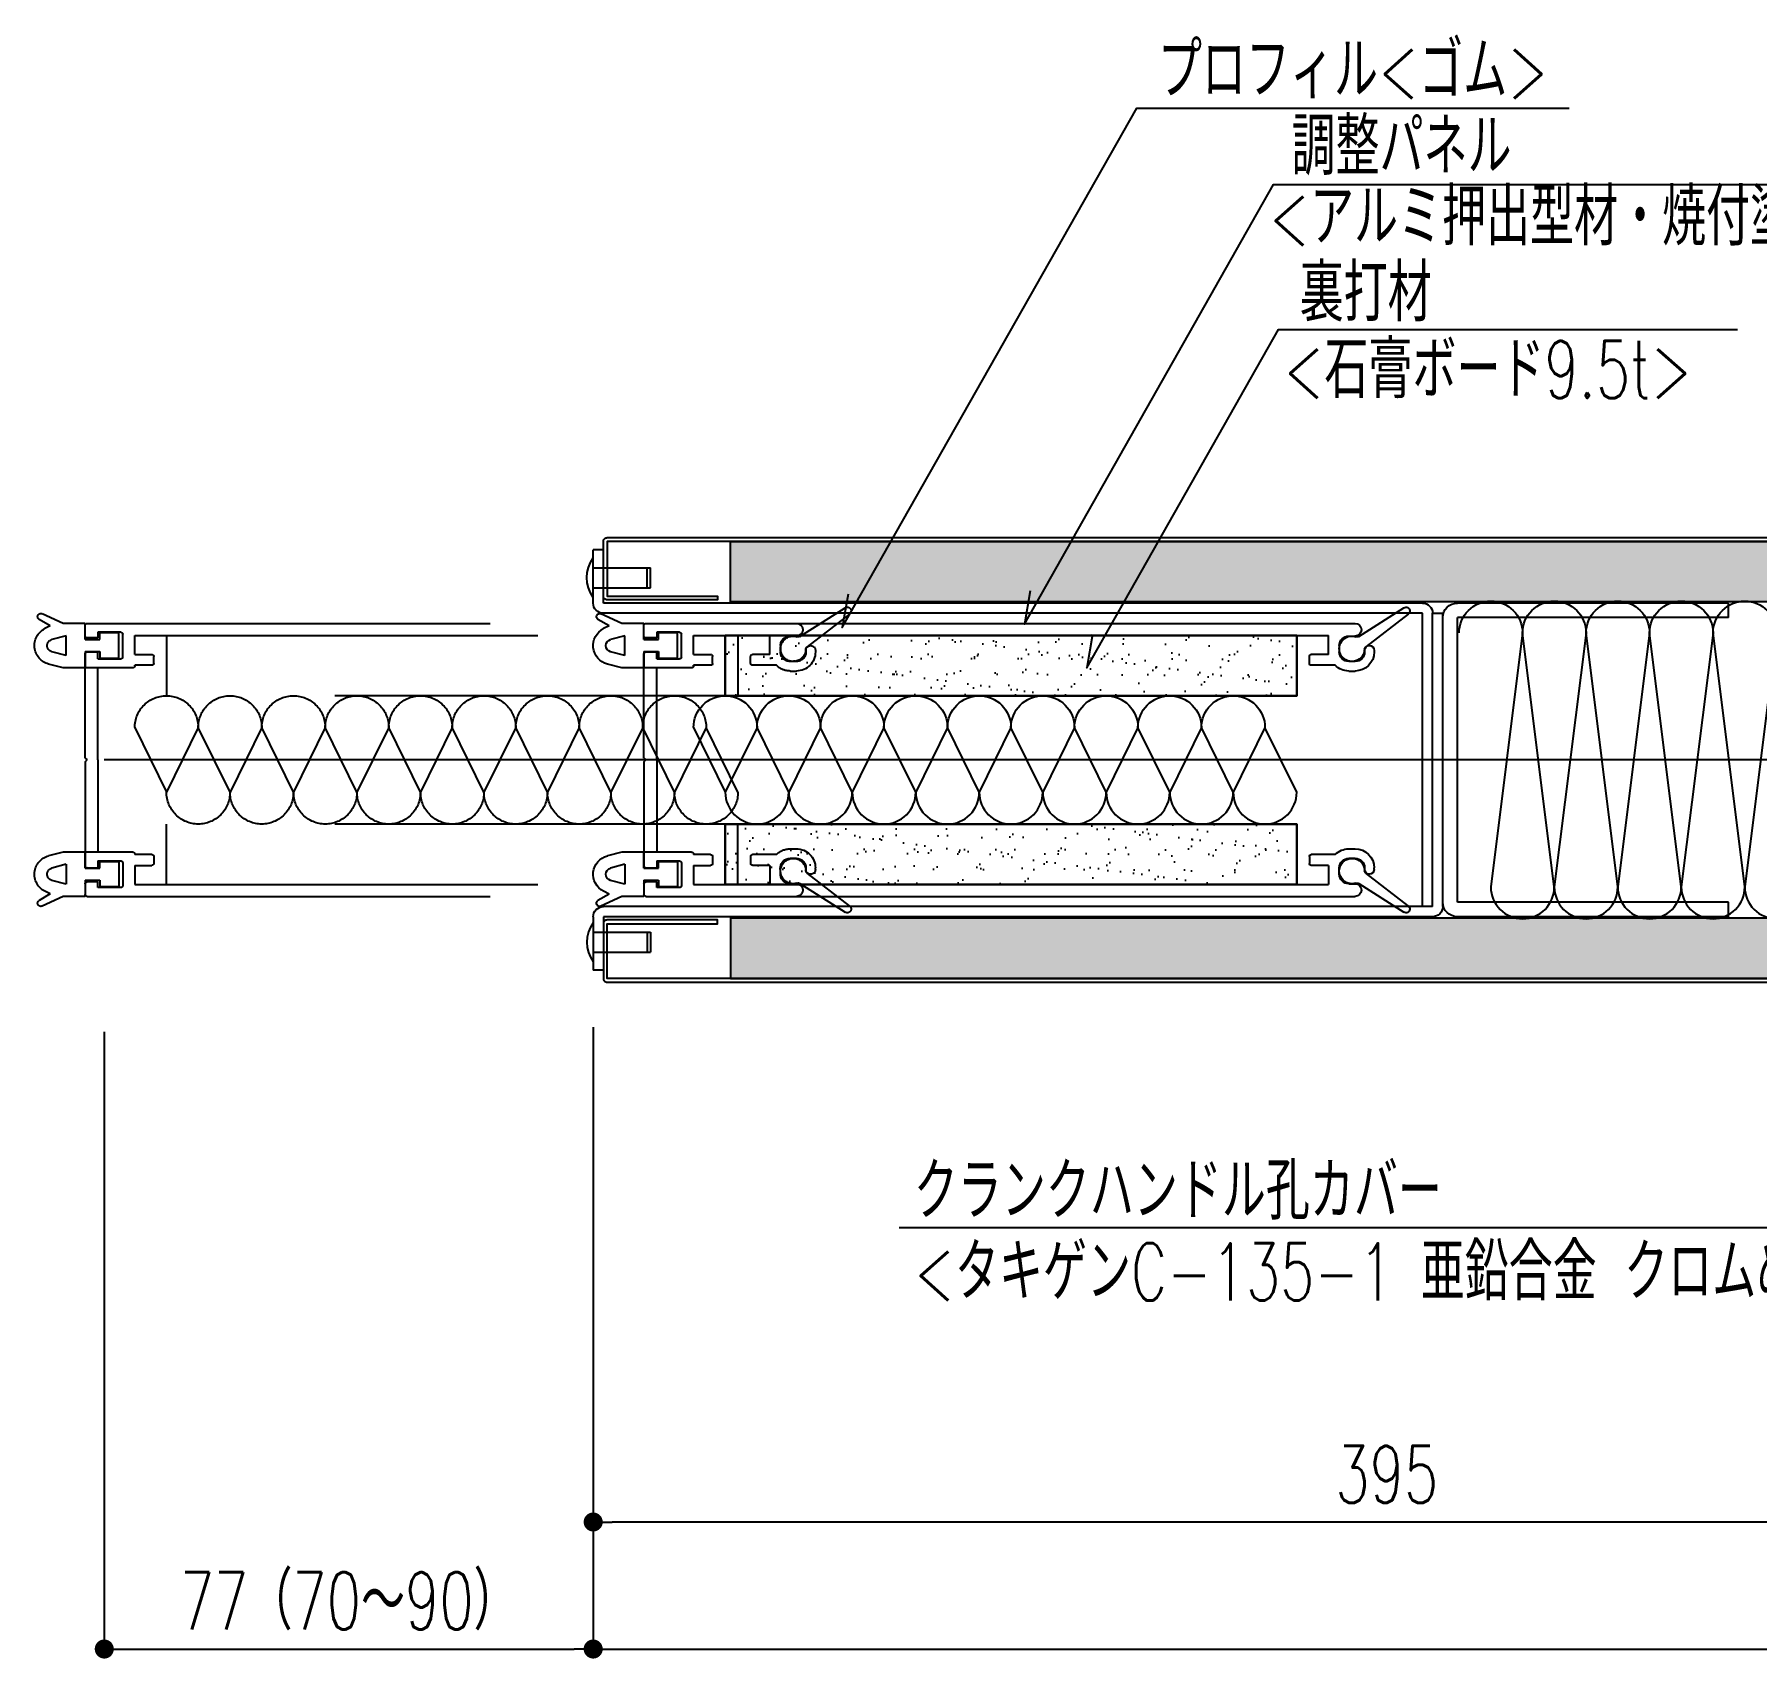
# Model space of a CAD drawing. Extents: x 21 to 47673, y 9 to 26406.
# Drawn here: x 2994.9 to 3266.1, y 20273.2 to 20528.9 of the extents above; entities that cross this region are included whole.
import ezdxf

# ---------------------------------------------------------------- set-up
doc = ezdxf.new("R2010")
doc.units = 0
doc.header["$LTSCALE"] = 10
doc.header["$PDMODE"] = 35
doc.header["$PDSIZE"] = 5
doc.linetypes.add('HIDDEN', pattern=[9.525, 6.35, -3.175])
for name, color, linetype in [('_基準', 1, 'Continuous'), ('_文字', 3, 'Continuous'), ('_製品', 4, 'Continuous'), ('_製品寸法', 9, 'Continuous'), ('_製品点線', 6, 'Continuous')]:
    doc.layers.add(name, color=color, linetype=linetype)
doc.styles.add('OKAMURA', font='simplex8.shx', dxfattribs={"width": 0.7, "bigfont": 'BIGFONT.shx'})
doc.dimstyles.new('OKAMURA-003', dxfattribs={"dimscale": 3, "dimtxt": 3, "dimasz": 1, "dimexe": 0, "dimexo": 3, "dimgap": 1, "dimtad": 1, "dimdec": 3, "dimdsep": 46, "dimtxsty": 'OKAMURA', "dimblk1": 'DOT', "dimblk2": 'DOT', "dimsah": 1, "dimcen": 0, "dimclrd": 9, "dimclre": 9, "dimclrt": 3, "dimadec": 0, "dimazin": 0, "dimtfac": 1, "dimtdec": 3, "dimtix": 1, "dimtmove": 2, "dimatfit": 3, "dimldrblk": 'NONE', "dimfxl": 0, "dimtolj": 1, "dimarcsym": 0})
pattern_1 = [(37.5, (-2967.863, 4866.6654), (-0.160003, 4.8941324), [0, -3.8608, 0, -4.318, 0, -4.1275]), (7.5, (-2967.863, 4866.6654), (4.495233, 7.168251), [0, -2.0828, 0, -3.4798, 0, -1.3335]), (327.5, (-2970.987, 4866.6654), (7.9099237, 0.0143718), [0, -1.27, 0, -4.572, 0, -5.969]), (317.5, (-2970.987, 4866.6654), (7.6355645, 2.229293), [0, -0.635, 0, -2.9972, 0, -3.429])]

# ---------------------------------------------------------------- blocks, each defined once
blk = doc.blocks.new('_DOT')
at = {"color": 0, "linetype": 'ByBlock'}
blk.add_line((-0.5, 0), (-1, 0), dxfattribs=at)
at = {"color": 0, "linetype": 'ByBlock', "const_width": 0.5}
blk.add_lwpolyline([(-0.25, 0, 1), (0.25, 0, 1)], format="xyb", close=True, dxfattribs=at)
blk = doc.blocks.new('*D2170')
at = {"layer": '_製品寸法', "color": 9, "lineweight": -2, "transparency": 16777216}
for p, q in [((-500, -42.1), (-500, -140)), ((0, -59), (0, -140)), ((-497, -140), (-3, -140))]:
    blk.add_line(p, q, dxfattribs=at)
at = {"layer": 'Defpoints', "color": 0, "transparency": 16777216}
for p in [(-500, -33.1), (0, -50), (0, -140)]:
    blk.add_point(p, dxfattribs=at)
at = {"layer": '_製品寸法', "color": 9, "lineweight": -2, "transparency": 16777216, "xscale": 3, "yscale": 3, "zscale": 3, "rotation": 180}
blk.add_blockref('_DOT', (-500, -140), dxfattribs=at)
at = {"layer": '_製品寸法', "color": 9, "lineweight": -2, "transparency": 16777216, "xscale": 3, "yscale": 3, "zscale": 3}
blk.add_blockref('_DOT', (0, -140), dxfattribs=at)
at = {"layer": '_製品寸法', "color": 3, "transparency": 16777216, "insert": (-250, -132.5), "char_height": 9, "attachment_point": 5, "style": 'OKAMURA'}
blk.add_mtext('\\A1;PW=800～1200', dxfattribs=at)
blk = doc.blocks.new('_None')
blk = doc.blocks.new('*D2171')
at = {"layer": '_製品寸法', "color": 9, "lineweight": -2, "transparency": 16777216}
for p, q in [((-577, -42.8), (-577, -140)), ((-500, -42.1), (-500, -140)), ((-574, -140), (-503, -140))]:
    blk.add_line(p, q, dxfattribs=at)
at = {"layer": 'Defpoints', "color": 0, "transparency": 16777216}
for p in [(-577, -33.8), (-500, -33.1), (-500, -140)]:
    blk.add_point(p, dxfattribs=at)
at = {"layer": '_製品寸法', "color": 9, "lineweight": -2, "transparency": 16777216, "xscale": 3, "yscale": 3, "zscale": 3, "rotation": 180}
blk.add_blockref('_DOT', (-577, -140), dxfattribs=at)
at = {"layer": '_製品寸法', "color": 9, "lineweight": -2, "transparency": 16777216, "xscale": 3, "yscale": 3, "zscale": 3}
blk.add_blockref('_DOT', (-500, -140), dxfattribs=at)
at = {"layer": '_製品寸法', "color": 3, "transparency": 16777216, "insert": (-538.5, -132.5), "char_height": 9, "attachment_point": 5, "style": 'OKAMURA'}
blk.add_mtext('\\A1;77（70～90）', dxfattribs=at)
blk = doc.blocks.new('*D2172')
at = {"layer": '_製品寸法', "color": 9, "lineweight": -2, "transparency": 16777216}
for p, q in [((-500, -42.1), (-500, -120)), ((-250, -59), (-250, -120)), ((-253, -120), (-497, -120))]:
    blk.add_line(p, q, dxfattribs=at)
at = {"layer": 'Defpoints', "color": 0, "transparency": 16777216}
for p in [(-500, -33.1), (-250, -50), (-500, -120)]:
    blk.add_point(p, dxfattribs=at)
at = {"layer": '_製品寸法', "color": 9, "lineweight": -2, "transparency": 16777216, "xscale": 3, "yscale": 3, "zscale": 3, "rotation": 180}
blk.add_blockref('_DOT', (-500, -120), dxfattribs=at)
at = {"layer": '_製品寸法', "color": 9, "lineweight": -2, "transparency": 16777216, "xscale": 3, "yscale": 3, "zscale": 3}
blk.add_blockref('_DOT', (-250, -120), dxfattribs=at)
at = {"layer": '_製品寸法', "color": 3, "transparency": 16777216, "insert": (-375, -112.5), "char_height": 9, "attachment_point": 5, "style": 'OKAMURA'}
blk.add_mtext('\\A1;395', dxfattribs=at)
blk = doc.blocks.new('A$C7C7E46CA')
at = {"layer": '_製品'}
for p, q in [((0, 49.4), (42.7, 49.4)), ((0, 47.1), (0, 49.4)), ((0, 47.1), (42.7, 47.1)), ((42.7, 2.3), (42.7, 47.1)), ((45, 2.3), (45, 47.1)), ((0, 2.3), (42.7, 2.3)), ((0, 0), (0, 2.3)), ((0, 0), (42.7, 0))]:
    blk.add_line(p, q, dxfattribs=at)
for centre, start, end in [((42.7, 47.1), 0, 90), ((42.7, 2.3), 270, 0)]:
    blk.add_arc(centre, 2.3, start, end, dxfattribs=at)
blk = doc.blocks.new('A$C0FEE6D3D')
at = {"layer": '_製品'}
for p, q in [((0.25, 47.03), (6.91, 41.88)), ((8.05, 43.51), (0.93, 48.01)), ((124.11, 45.56), (127.4, 47.07)), ((126.11, 45.17), (127.86, 46.18)), ((120.31, 45.56), (8.61, 45.56)), ((9.61, 43.56), (8.61, 43.56)), ((112.81, 43.66), (12.81, 43.66)), ((12.81, 40.66), (12.81, 43.66)), ((112.81, 40.66), (112.81, 43.66)), ((114.71, 40.26), (114.71, 43.86)), ((115.01, 44.16), (118.61, 44.16)), ((115.31, 40.06), (115.31, 44.06)), ((115.31, 44.06), (118.31, 44.06)), ((118.31, 43.01), (118.31, 44.06)), ((118.61, 44.16), (118.61, 43.26)), ((120.61, 45.56), (124.11, 45.56)), ((120.61, 43.01), (120.61, 45.56)), ((120.61, 43.56), (120.61, 45.26)), ((123.61, 40.49), (123.61, 43.62)), ((123.61, 43.62), (125.87, 43.02)), ((126.11, 45.17), (126.98, 44.73)), ((5.61, 41.31), (5.61, 41.06)), ((7.11, 41.06), (7.11, 41.31)), ((11.11, 42.06), (11.11, 41.06)), ((11.11, 42.06), (11.11, 41.06)), ((120.61, 43.01), (118.31, 43.01)), ((120.61, 41.11), (118.31, 41.11)), ((118.31, 41.11), (118.31, 40.06)), ((120.61, 41.11), (118.31, 41.11)), ((118.61, 43.26), (120.31, 43.26)), ((120.31, 41.06), (118.61, 41.06)), ((118.61, 39.96), (118.61, 41.06)), ((120.61, 41.11), (120.61, 38.56)), ((120.61, 24.36), (120.61, 40.76)), ((123.61, 40.49), (125.87, 41.09)), ((8.61, 39.56), (9.61, 39.56)), ((9.61, 38.06), (8.61, 38.06)), ((11.75, 38.96), (15.51, 38.96)), ((12.81, 40.66), (15.51, 40.66)), ((15.81, 39.26), (15.81, 40.36)), ((109.81, 39.26), (109.81, 40.36)), ((112.81, 40.66), (110.11, 40.66)), ((110.11, 38.96), (112.81, 38.96)), ((112.81, 38.86), (112.81, 38.96)), ((113.11, 38.56), (120.61, 38.56)), ((118.61, 39.96), (115.01, 39.96)), ((118.31, 40.06), (115.31, 40.06)), ((118.61, 24.06), (118.61, 38.56)), ((120.61, 38.56), (124.11, 38.56)), ((124.11, 38.56), (126.38, 39.16)), ((118.61, 24.06), (118.61, 9.56)), ((120.61, 24.36), (120.31, 24.06)), ((120.61, 23.76), (120.31, 24.06)), ((120.61, 23.76), (120.61, 7.36)), ((9.61, 10.06), (8.61, 10.06)), ((8.61, 8.56), (9.61, 8.56)), ((11.75, 9.16), (15.51, 9.16)), ((15.81, 8.86), (15.81, 7.76)), ((109.81, 8.86), (109.81, 7.76)), ((110.11, 9.16), (112.81, 9.16)), ((112.81, 9.26), (112.81, 9.16)), ((113.11, 9.56), (120.61, 9.56)), ((118.61, 8.16), (115.01, 8.16)), ((118.61, 8.16), (118.61, 7.06)), ((120.61, 7.01), (120.61, 9.56)), ((120.61, 9.56), (124.11, 9.56)), ((124.11, 9.56), (126.38, 8.96)), ((0.25, 1.08), (6.91, 6.23)), ((5.61, 6.81), (5.61, 7.06)), ((7.11, 7.06), (7.11, 6.81)), ((11.11, 6.06), (11.11, 7.06)), ((11.11, 6.06), (11.11, 7.06)), ((12.81, 7.46), (12.81, 4.46)), ((12.81, 7.46), (15.51, 7.46)), ((112.81, 7.46), (110.11, 7.46)), ((112.81, 7.46), (112.81, 4.46)), ((114.71, 7.86), (114.71, 4.26)), ((115.31, 8.06), (115.31, 4.06)), ((118.31, 8.06), (115.31, 8.06)), ((118.31, 7.01), (118.31, 8.06)), ((120.61, 7.01), (118.31, 7.01)), ((120.61, 7.01), (118.31, 7.01)), ((120.31, 7.06), (118.61, 7.06)), ((123.61, 7.62), (123.61, 4.49)), ((123.61, 7.62), (125.87, 7.02)), ((8.05, 4.6), (0.93, 0.1)), ((9.61, 4.56), (8.61, 4.56)), ((112.81, 4.46), (12.81, 4.46)), ((115.01, 3.96), (118.61, 3.96)), ((115.31, 4.06), (118.31, 4.06)), ((118.31, 5.11), (118.31, 4.06)), ((120.61, 5.11), (118.31, 5.11)), ((118.61, 4.86), (120.31, 4.86)), ((118.61, 3.96), (118.61, 4.86)), ((120.61, 5.11), (120.61, 2.56)), ((120.61, 4.56), (120.61, 2.86)), ((123.61, 4.49), (125.87, 5.09)), ((126.11, 2.94), (126.98, 3.39)), ((126.11, 2.94), (127.86, 1.93)), ((120.31, 2.56), (8.61, 2.56)), ((120.61, 2.56), (124.11, 2.56)), ((124.11, 2.56), (127.4, 1.04))]:
    blk.add_line(p, q, dxfattribs=at)
for centre, radius, start, end in [((0.59, 47.52), 0.6, 55.0004, 235.0004), ((127.61, 46.61), 0.5, 300.0024, 114.6708), ((9.11, 41.56), 2, 181.6299, 108.3712), ((8.61, 44.56), 1, 90, 270), ((8.32, 43.93), 0.5, 236.81, 288.3721), ((9.61, 42.06), 1.5, 0, 90), ((115.01, 43.86), 0.3, 90.0001, 180.0001), ((120.31, 45.26), 0.3, 0.0001, 90), ((120.31, 43.56), 0.3, 270.0001, 0.0001), ((125.61, 42.06), 3, 284.8177, 62.9082), ((6.36, 41.31), 0.75, 0, 180), ((8.61, 41.06), 3, 180, 270), ((6.61, 41.48), 0.5, 1.6298, 53.193), ((8.61, 41.06), 1.5, 180, 270), ((9.61, 41.06), 1.5, 270, 0), ((120.31, 40.76), 0.3, 0.0001, 90.0001), ((125.61, 42.06), 1, 284.8177, 74.935), ((9.61, 41.06), 3, 270, 315.5729), ((15.51, 40.36), 0.3, 0.0001, 90.0001), ((15.51, 39.26), 0.3, 270.0001, 0.0001), ((110.11, 40.36), 0.3, 90.0001, 180.0001), ((110.11, 39.26), 0.3, 180.0001, 270.0001), ((113.11, 38.86), 0.3, 180.0001, 270.0001), ((115.01, 40.26), 0.3, 180.0001, 270.0001), ((8.61, 7.06), 3, 90, 180), ((9.11, 6.56), 2, 251.6288, 178.3702), ((8.61, 7.06), 1.5, 90, 180), ((9.61, 7.06), 3, 44.4283, 90), ((9.61, 7.06), 1.5, 0, 90), ((15.51, 8.86), 0.3, 0, 90), ((110.11, 8.86), 0.3, 90, 180), ((113.11, 9.26), 0.3, 90, 180), ((115.01, 7.86), 0.3, 90, 180), ((125.61, 6.06), 3, 297.0919, 75.1824), ((6.36, 6.81), 0.75, 180, 0), ((6.61, 6.63), 0.5, 306.807, 358.3703), ((9.61, 6.06), 1.5, 270, 0), ((15.51, 7.76), 0.3, 270, 0), ((110.11, 7.76), 0.3, 180, 270), ((120.31, 7.36), 0.3, 270, 0), ((125.61, 6.06), 1, 285.065, 75.1824), ((8.61, 3.56), 1, 90, 270), ((8.32, 4.18), 0.5, 71.628, 123.1901), ((115.01, 4.26), 0.3, 180, 270), ((120.31, 4.56), 0.3, 0, 90), ((120.31, 2.86), 0.3, 270, 0), ((0.59, 0.59), 0.6, 124.9997, 304.9997), ((127.61, 1.5), 0.5, 245.3292, 59.9977)]:
    blk.add_arc(centre, radius, start, end, dxfattribs=at)
blk = doc.blocks.new('A$C096F286E')
at = {"layer": '_製品'}
for p, q in [((6.2, 9), (0, 9)), ((1.53, 9), (1.53, 0)), ((4.68, 9), (4.68, 0)), ((4.68, 0.5), (1.53, 0.5)), ((4.68, 0), (1.53, 0))]:
    blk.add_line(p, q, dxfattribs=at)
blk.add_arc((3.1, 4.7), 5.31, 54.2426, 125.7574, dxfattribs=at)
blk = doc.blocks.new('P15SS_BASE_TE_TV')
at = {"layer": '_製品'}
h = blk.add_hatch(dxfattribs=at)
h.set_pattern_fill('AR-SAND', color=256, scale=0.1, style=0)
h.set_pattern_definition(pattern_1)
edge = h.paths.add_edge_path()
edge.add_line((152.5, 24.9), (478.4, 24.9))
edge.add_line((478.4, 24.9), (478.4, 34.4))
edge.add_line((478.4, 34.4), (152.5, 34.4))
h = blk.add_hatch(dxfattribs=at)
h.set_pattern_fill('AR-SAND', color=256, scale=0.1, style=0)
h.set_pattern_definition([(37.5, (-357.1593, -1106.242), (-0.160003, 4.894132), [0, -3.8608, 0, -4.318, 0, -4.1275]), (7.5, (-357.1593, -1106.242), (4.495233, 7.16825), [0, -2.0828, 0, -3.4798, 0, -1.3335]), (327.5, (-360.2835, -1106.242), (7.909924, 0.014372), [0, -1.27, 0, -4.572, 0, -5.969]), (317.5, (-360.2835, -1106.242), (7.635565, 2.229293), [0, -0.635, 0, -2.9972, 0, -3.429])])
h.paths.add_polyline_path([(389.2, 10.1), (479.2, 10.1), (479.2, 19.6), (389.2, 19.6)])
h = blk.add_hatch(dxfattribs=at)
h.set_pattern_fill('AR-SAND', color=256, scale=0.1, style=0)
h.set_pattern_definition([(37.5, (-8528.622, 4696.829), (-0.1600031, 4.8941324), [0, -3.8608, 0, -4.318, 0, -4.1275]), (7.5, (-8528.622, 4696.829), (4.495233, 7.168251), [0, -2.0828, 0, -3.4798, 0, -1.3335]), (327.5, (-8531.746, 4696.829), (7.9099237, 0.0143718), [0, -1.27, 0, -4.572, 0, -5.969]), (317.5, (-8531.746, 4696.829), (7.6355645, 2.2292932), [0, -0.635, 0, -2.9972, 0, -3.429])])
h.paths.add_polyline_path([(389.2, -10.1), (479.2, -10.1), (479.2, -19.6), (389.2, -19.6)])
h = blk.add_hatch(dxfattribs=at)
h.set_pattern_fill('AR-SAND', color=256, scale=0.1, style=0)
h.set_pattern_definition(pattern_1)
edge = h.paths.add_edge_path()
edge.add_line((152.5, -24.9), (478.4, -24.9))
edge.add_line((478.4, -24.9), (478.4, -34.4))
edge.add_line((478.4, -34.4), (152.5, -34.4))
for p, q in [((498.4, 33.1), (500, 33.1)), ((498.4, 24.7), (498.4, 33.1)), ((500, 24.7), (500, 33.1)), ((369.4, 24.7), (498.4, 24.7)), ((366.2, -23.1), (366.2, 23.1)), ((367.8, 23.1), (366.2, 23.1)), ((367.8, -23.1), (367.8, 23.1)), ((369.4, -23.1), (369.4, 23.1)), ((369.4, 23.1), (498.4, 23.1)), ((484.2, 5.1), (479.2, -5.1)), ((367.8, -23.1), (498.4, -23.1)), ((367.8, -24.7), (498.4, -24.7)), ((498.4, -24.7), (498.4, -33.1)), ((500, -24.7), (500, -33.1)), ((498.4, -33.1), (500, -33.1))]:
    blk.add_line(p, q, dxfattribs=at)
for points in [[(152.5, 34.4), (497.8, 34.4), (497.8, 25.8), (480.4, 25.8), (480.4, 25.2), (497.8, 25.2, 0.414214), (498.4, 25.8), (498.4, 34.4, 0.414214), (497.8, 35), (152.5, 35)], [(323.63, 20), (323.63, 20, 0.414214), (318.63, 25), (318.63, 25, 0.414214), (313.63, 20), (313.63, 20), (318.63, -20), (318.63, -20, -0.414214), (313.63, -25), (313.63, -25, -0.414214), (308.63, -20), (308.63, -20), (313.63, 20)], [(333.63, 20), (333.63, 20, 0.414214), (328.63, 25), (328.63, 25, 0.414214), (323.63, 20), (323.63, 20), (328.63, -20), (328.63, -20, -0.414214), (323.63, -25), (323.63, -25, -0.414214), (318.63, -20), (318.63, -20), (323.63, 20)], [(343.63, 20), (343.63, 20, 0.414214), (338.63, 25), (338.63, 25, 0.414214), (333.63, 20), (333.63, 20), (338.63, -20), (338.63, -20, -0.414214), (333.63, -25), (333.63, -25, -0.414214), (328.63, -20), (328.63, -20), (333.63, 20)], [(353.63, 20), (353.63, 20, 0.414214), (348.63, 25), (348.63, 25, 0.414214), (343.63, 20), (343.63, 20), (348.63, -20), (348.63, -20, -0.414214), (343.63, -25), (343.63, -25, -0.414214), (338.63, -20), (338.63, -20), (343.63, 20)], [(363.63, 20), (363.63, 20, 0.414214), (358.63, 25), (358.63, 25, 0.414214), (353.63, 20), (353.63, 20), (358.63, -20), (358.63, -20, -0.414214), (353.63, -25), (353.63, -25, -0.414214), (348.63, -20), (348.63, -20), (353.63, 20)], [(404.2, 5.1), (404.2, 5.1, 0.414214), (399.2, 10.1), (399.2, 10.1, 0.414214), (394.2, 5.1), (394.2, 5.1), (399.2, -5.1), (399.2, -5.1, -0.414214), (394.2, -10.1), (394.2, -10.1, -0.414214), (389.2, -5.1), (389.2, -5.1), (394.2, 5.1)], [(414.2, 5.1), (414.2, 5.1, 0.414214), (409.2, 10.1), (409.2, 10.1, 0.414214), (404.2, 5.1), (404.2, 5.1), (409.2, -5.1), (409.2, -5.1, -0.414214), (404.2, -10.1), (404.2, -10.1, -0.414214), (399.2, -5.1), (399.2, -5.1), (404.2, 5.1)], [(424.2, 5.1), (424.2, 5.1, 0.414214), (419.2, 10.1), (419.2, 10.1, 0.414214), (414.2, 5.1), (414.2, 5.1), (419.2, -5.1), (419.2, -5.1, -0.414214), (414.2, -10.1), (414.2, -10.1, -0.414214), (409.2, -5.1), (409.2, -5.1), (414.2, 5.1)], [(434.2, 5.1), (434.2, 5.1, 0.414214), (429.2, 10.1), (429.2, 10.1, 0.414214), (424.2, 5.1), (424.2, 5.1), (429.2, -5.1), (429.2, -5.1, -0.414214), (424.2, -10.1), (424.2, -10.1, -0.414214), (419.2, -5.1), (419.2, -5.1), (424.2, 5.1)], [(444.2, 5.1), (444.2, 5.1, 0.414214), (439.2, 10.1), (439.2, 10.1, 0.414214), (434.2, 5.1), (434.2, 5.1), (439.2, -5.1), (439.2, -5.1, -0.414214), (434.2, -10.1), (434.2, -10.1, -0.414214), (429.2, -5.1), (429.2, -5.1), (434.2, 5.1)], [(454.2, 5.1), (454.2, 5.1, 0.414214), (449.2, 10.1), (449.2, 10.1, 0.414214), (444.2, 5.1), (444.2, 5.1), (449.2, -5.1), (449.2, -5.1, -0.414214), (444.2, -10.1), (444.2, -10.1, -0.414214), (439.2, -5.1), (439.2, -5.1), (444.2, 5.1)], [(464.2, 5.1), (464.2, 5.1, 0.414214), (459.2, 10.1), (459.2, 10.1, 0.414214), (454.2, 5.1), (454.2, 5.1), (459.2, -5.1), (459.2, -5.1, -0.414214), (454.2, -10.1), (454.2, -10.1, -0.414214), (449.2, -5.1), (449.2, -5.1), (454.2, 5.1)], [(474.2, 5.1), (474.2, 5.1, 0.414214), (469.2, 10.1), (469.2, 10.1, 0.414214), (464.2, 5.1), (464.2, 5.1), (469.2, -5.1), (469.2, -5.1, -0.414214), (464.2, -10.1), (464.2, -10.1, -0.414214), (459.2, -5.1), (459.2, -5.1), (464.2, 5.1)], [(484.2, 5.1), (484.2, 5.1, 0.414214), (479.2, 10.1), (479.2, 10.1, 0.414214), (474.2, 5.1), (474.2, 5.1), (479.2, -5.1), (479.2, -5.1, -0.414214), (474.2, -10.1), (474.2, -10.1, -0.414214), (469.2, -5.1), (469.2, -5.1), (474.2, 5.1)], [(152.5, -34.4), (497.8, -34.4), (497.8, -25.8), (480.4, -25.8), (480.4, -25.2), (497.8, -25.2, -0.414214), (498.4, -25.8), (498.4, -34.4, -0.414214), (497.8, -35), (152.5, -35)]]:
    blk.add_lwpolyline(points, format="xyb", dxfattribs=at)
for points in [[(152.5, 24.9), (478.4, 24.9), (478.4, 34.4), (152.5, 34.4)], [(152.5, -24.9), (478.4, -24.9), (478.4, -34.4), (152.5, -34.4)]]:
    blk.add_lwpolyline(points, dxfattribs=at)
for points in [[(389.2, 10.1), (479.2, 10.1), (479.2, 19.6), (389.2, 19.6)], [(479.2, 10.1), (389.2, 10.1), (389.2, 19.6), (479.2, 19.6)], [(389.2, -10.1), (479.2, -10.1), (479.2, -19.6), (389.2, -19.6)], [(479.2, -10.1), (389.2, -10.1), (389.2, -19.6), (479.2, -19.6)]]:
    blk.add_lwpolyline(points, close=True, dxfattribs=at)
for centre, start, end in [((369.4, 23.1), 90, 180), ((498.4, 24.7), 270, 0), ((367.8, -23.1), 180, 270), ((498.4, -24.7), 0, 90)]:
    blk.add_arc(centre, 1.6, start, end, dxfattribs=at)
at = {"layer": '_製品', "rotation": 270}
blk.add_blockref('A$C096F286E', (491, 31.8), dxfattribs=at)
at = {"layer": '_製品'}
for name, p in [('A$C7C7E46CA', (321.2, -24.7)), ('A$C0FEE6D3D', (371.39, -24.06))]:
    blk.add_blockref(name, p, dxfattribs=at)
at = {"layer": '_製品', "xscale": -1, "rotation": 270}
blk.add_blockref('A$C096F286E', (491, -31.8), dxfattribs=at)
blk = doc.blocks.new('P15BASE00S_TV')
at = {"layer": '_製品点線', "linetype": 'HIDDEN'}
for p, q in [((-40.36, 22.97), (-33.7, 17.83)), ((-32.56, 19.45), (-39.68, 23.96)), ((83.5, 21.5), (86.79, 23.01)), ((85.5, 21.11), (87.25, 22.12)), ((79.7, 21.5), (-32, 21.5)), ((-31, 19.5), (-32, 19.5)), ((72.2, 19.6), (-27.8, 19.6)), ((-27.8, 16.6), (-27.8, 19.6)), ((-22.8, 19.6), (-22.8, 10.1)), ((67.2, 19.6), (67.2, 10.1)), ((72.2, 16.6), (72.2, 19.6)), ((74.1, 16.2), (74.1, 19.8)), ((74.4, 20.1), (78, 20.1)), ((74.7, 16), (74.7, 20)), ((74.7, 20), (77.7, 20)), ((77.7, 18.95), (77.7, 20)), ((78, 20.1), (78, 19.2)), ((78, 19.2), (79.7, 19.2)), ((80, 21.5), (83.5, 21.5)), ((80, 18.95), (80, 21.5)), ((80, 19.5), (80, 21.2)), ((83, 16.44), (83, 19.56)), ((83, 19.56), (85.26, 18.97)), ((85.5, 21.11), (86.37, 20.67)), ((-35, 17.25), (-35, 17)), ((-33.5, 17), (-33.5, 17.25)), ((-29.5, 18), (-29.5, 17)), ((-29.5, 18), (-29.5, 17)), ((-27.8, 16.6), (-25.1, 16.6)), ((-24.8, 15.2), (-24.8, 16.3)), ((69.2, 15.2), (69.2, 16.3)), ((72.2, 16.6), (69.5, 16.6)), ((80, 18.95), (77.7, 18.95)), ((80, 17.05), (77.7, 17.05)), ((77.7, 17.05), (77.7, 16)), ((80, 17.05), (77.7, 17.05)), ((79.7, 17), (78, 17)), ((78, 15.9), (78, 17)), ((80, 17.05), (80, 14.5)), ((80, 0.3), (80, 16.7)), ((83, 16.44), (85.26, 17.03)), ((-32, 15.5), (-31, 15.5)), ((-31, 14), (-32, 14)), ((-28.86, 14.9), (-25.1, 14.9)), ((69.5, 14.9), (72.2, 14.9)), ((72.2, 14.8), (72.2, 14.9)), ((72.5, 14.5), (80, 14.5)), ((78, 15.9), (74.4, 15.9)), ((77.7, 16), (74.7, 16)), ((78, 0), (78, 14.5)), ((80, 14.5), (83.5, 14.5)), ((83.5, 14.5), (85.77, 15.1)), ((-22.8, 10.1), (67.2, 10.1)), ((72.2, 5.1), (67.2, -5.1)), ((80, 0.3), (79.7, 0)), ((78, 0), (78, -14.5)), ((80, -0.3), (79.7, 0)), ((80, -0.3), (80, -16.7)), ((-22.8, -10.1), (67.2, -10.1)), ((-22.8, -19.6), (-22.8, -10.1)), ((67.2, -19.6), (67.2, -10.1)), ((-31, -14), (-32, -14)), ((-32, -15.5), (-31, -15.5)), ((-28.86, -14.9), (-25.1, -14.9)), ((-24.8, -15.2), (-24.8, -16.3)), ((69.2, -15.2), (69.2, -16.3)), ((69.5, -14.9), (72.2, -14.9)), ((72.2, -14.8), (72.2, -14.9)), ((72.5, -14.5), (80, -14.5)), ((74.1, -16.2), (74.1, -19.8)), ((78, -15.9), (74.4, -15.9)), ((74.7, -16), (74.7, -20)), ((77.7, -16), (74.7, -16)), ((77.7, -17.05), (77.7, -16)), ((78, -15.9), (78, -17)), ((80, -17.05), (80, -14.5)), ((80, -14.5), (83.5, -14.5)), ((83.5, -14.5), (85.77, -15.1)), ((-40.36, -22.97), (-33.7, -17.83)), ((-35, -17.25), (-35, -17)), ((-33.5, -17), (-33.5, -17.25)), ((-29.5, -18), (-29.5, -17)), ((-29.5, -18), (-29.5, -17)), ((-27.8, -16.6), (-27.8, -19.6)), ((-27.8, -16.6), (-25.1, -16.6)), ((72.2, -16.6), (69.5, -16.6)), ((72.2, -16.6), (72.2, -19.6)), ((80, -17.05), (77.7, -17.05)), ((80, -17.05), (77.7, -17.05)), ((77.7, -18.95), (77.7, -20)), ((80, -18.95), (77.7, -18.95)), ((79.7, -17), (78, -17)), ((80, -18.95), (80, -21.5)), ((83, -16.44), (83, -19.56)), ((83, -16.44), (85.26, -17.03)), ((83, -19.56), (85.26, -18.97)), ((-32.56, -19.45), (-39.68, -23.96)), ((-31, -19.5), (-32, -19.5)), ((79.7, -21.5), (-32, -21.5)), ((72.2, -19.6), (-27.8, -19.6)), ((74.4, -20.1), (78, -20.1)), ((74.7, -20), (77.7, -20)), ((78, -19.2), (79.7, -19.2)), ((78, -20.1), (78, -19.2)), ((80, -19.5), (80, -21.2)), ((80, -21.5), (83.5, -21.5)), ((83.5, -21.5), (86.79, -23.01)), ((85.5, -21.11), (86.37, -20.67)), ((85.5, -21.11), (87.25, -22.12))]:
    blk.add_line(p, q, dxfattribs=at)
for points in [[(-7.8, 5.1), (-7.8, 5.1, 0.414214), (-12.8, 10.1), (-12.8, 10.1, 0.414214), (-17.8, 5.1), (-17.8, 5.1), (-12.8, -5.1), (-12.8, -5.1, -0.414214), (-17.8, -10.1), (-17.8, -10.1, -0.414214), (-22.8, -5.1), (-22.8, -5.1), (-17.8, 5.1)], [(2.2, 5.1), (2.2, 5.1, 0.414214), (-2.8, 10.1), (-2.8, 10.1, 0.414214), (-7.8, 5.1), (-7.8, 5.1), (-2.8, -5.1), (-2.8, -5.1, -0.414214), (-7.8, -10.1), (-7.8, -10.1, -0.414214), (-12.8, -5.1), (-12.8, -5.1), (-7.8, 5.1)], [(12.2, 5.1), (12.2, 5.1, 0.414214), (7.2, 10.1), (7.2, 10.1, 0.414214), (2.2, 5.1), (2.2, 5.1), (7.2, -5.1), (7.2, -5.1, -0.414214), (2.2, -10.1), (2.2, -10.1, -0.414214), (-2.8, -5.1), (-2.8, -5.1), (2.2, 5.1)], [(22.2, 5.1), (22.2, 5.1, 0.414214), (17.2, 10.1), (17.2, 10.1, 0.414214), (12.2, 5.1), (12.2, 5.1), (17.2, -5.1), (17.2, -5.1, -0.414214), (12.2, -10.1), (12.2, -10.1, -0.414214), (7.2, -5.1), (7.2, -5.1), (12.2, 5.1)], [(32.2, 5.1), (32.2, 5.1, 0.414214), (27.2, 10.1), (27.2, 10.1, 0.414214), (22.2, 5.1), (22.2, 5.1), (27.2, -5.1), (27.2, -5.1, -0.414214), (22.2, -10.1), (22.2, -10.1, -0.414214), (17.2, -5.1), (17.2, -5.1), (22.2, 5.1)], [(42.2, 5.1), (42.2, 5.1, 0.414214), (37.2, 10.1), (37.2, 10.1, 0.414214), (32.2, 5.1), (32.2, 5.1), (37.2, -5.1), (37.2, -5.1, -0.414214), (32.2, -10.1), (32.2, -10.1, -0.414214), (27.2, -5.1), (27.2, -5.1), (32.2, 5.1)], [(52.2, 5.1), (52.2, 5.1, 0.414214), (47.2, 10.1), (47.2, 10.1, 0.414214), (42.2, 5.1), (42.2, 5.1), (47.2, -5.1), (47.2, -5.1, -0.414214), (42.2, -10.1), (42.2, -10.1, -0.414214), (37.2, -5.1), (37.2, -5.1), (42.2, 5.1)], [(62.2, 5.1), (62.2, 5.1, 0.414214), (57.2, 10.1), (57.2, 10.1, 0.414214), (52.2, 5.1), (52.2, 5.1), (57.2, -5.1), (57.2, -5.1, -0.414214), (52.2, -10.1), (52.2, -10.1, -0.414214), (47.2, -5.1), (47.2, -5.1), (52.2, 5.1)], [(72.2, 5.1), (72.2, 5.1, 0.414214), (67.2, 10.1), (67.2, 10.1, 0.414214), (62.2, 5.1), (62.2, 5.1), (67.2, -5.1), (67.2, -5.1, -0.414214), (62.2, -10.1), (62.2, -10.1, -0.414214), (57.2, -5.1), (57.2, -5.1), (62.2, 5.1)]]:
    blk.add_lwpolyline(points, format="xyb", dxfattribs=at)
for centre, radius, start, end in [((-40.02, 23.46), 0.6, 55.0004, 235.0004), ((87, 22.56), 0.5, 300.0024, 114.6708), ((-31.5, 17.5), 2, 181.6299, 108.3712), ((-32, 20.5), 1, 90, 270), ((-32.29, 19.87), 0.5, 236.81, 288.3721), ((-31, 18), 1.5, 0, 90), ((74.4, 19.8), 0.3, 90.0001, 180.0001), ((79.7, 21.2), 0.3, 0.0001, 90), ((79.7, 19.5), 0.3, 270.0001, 0.0001), ((85, 18), 3, 284.8177, 62.9082), ((-34.25, 17.25), 0.75, 0, 180), ((-32, 17), 3, 180, 270), ((-34, 17.43), 0.5, 1.6298, 53.193), ((-32, 17), 1.5, 180, 270), ((-31, 17), 1.5, 270, 0), ((-25.1, 16.3), 0.3, 0.0001, 90.0001), ((69.5, 16.3), 0.3, 90.0001, 180.0001), ((79.7, 16.7), 0.3, 0.0001, 90.0001), ((85, 18), 1, 284.8177, 74.935), ((-31, 17), 3, 270, 315.5729), ((-25.1, 15.2), 0.3, 270.0001, 0.0001), ((69.5, 15.2), 0.3, 180.0001, 270.0001), ((72.5, 14.8), 0.3, 180.0001, 270.0001), ((74.4, 16.2), 0.3, 180.0001, 270.0001), ((-32, -17), 3, 90, 180), ((-31.5, -17.5), 2, 251.6288, 178.3702), ((-32, -17), 1.5, 90, 180), ((-31, -17), 3, 44.4283, 90), ((-31, -17), 1.5, 0, 90), ((-25.1, -15.2), 0.3, 0, 90), ((69.5, -15.2), 0.3, 90, 180), ((72.5, -14.8), 0.3, 90, 180), ((74.4, -16.2), 0.3, 90, 180), ((85, -18), 3, 297.0919, 75.1824), ((-34.25, -17.25), 0.75, 180, 0), ((-34, -17.43), 0.5, 306.807, 358.3703), ((-31, -18), 1.5, 270, 0), ((-25.1, -16.3), 0.3, 270, 0), ((69.5, -16.3), 0.3, 180, 270), ((79.7, -16.7), 0.3, 270, 0), ((85, -18), 1, 285.065, 75.1824), ((-32, -20.5), 1, 90, 270), ((-32.29, -19.87), 0.5, 71.628, 123.1901), ((74.4, -19.8), 0.3, 180, 270), ((79.7, -19.5), 0.3, 0, 90), ((79.7, -21.2), 0.3, 270, 0), ((-40.02, -23.47), 0.6, 124.9997, 304.9997), ((87, -22.56), 0.5, 245.3292, 59.9977)]:
    blk.add_arc(centre, radius, start, end, dxfattribs=at)
blk = doc.blocks.new('*U2169')
at = {"layer": '_基準'}
blk.add_line((0, 0), (-577, 0), dxfattribs=at)
at = {"layer": '_文字', "color": 9}
for points in [[(-459.8644, 26.0782), (-460.7883, 20.8383), (-414.3891, 102.6265), (-346.288, 102.6265)], [(-431.1735, 26.6248), (-432.0975, 21.3848), (-392.8355, 90.5922), (-277.499, 90.5922)], [(-421.3499, 19.7336), (-422.2738, 14.4935), (-392.0479, 67.7729), (-319.7967, 67.7729)], [(-250.9239, -53.2396), (-250.0001, -48.0001), (-265.0705, -73.7024), (-451.8005, -73.7024)]]:
    blk.add_lwpolyline(points, dxfattribs=at)
at = {"layer": '_製品', "xscale": -1}
for name, p in [('P15SS_BASE_TE_TV', (0, 0)), ('P15BASE00S_TV', (-500, 0))]:
    blk.add_blockref(name, p, dxfattribs=at)
at = {"layer": '_文字', "style": 'OKAMURA', "width": 0.7}
for s, p in [('プロフィル<ゴム> ', (-411.0442, 104.1462)), ('調整パネル ', (-390.019, 92.1119)), ('<アルミ押出型材・焼付塗装仕上> ', (-393.5783, 81.0101)), ('裏打材 ', (-388.7274, 69.0345)), ('<石膏ボード9.5t> ', (-391.3108, 56.9765)), ('クランクハンドル孔カバー', (-449.4974, -72.3585)), ('<タキゲンC-135-1 亜鉛合金 クロムめっき仕上>', (-449.4974, -85.0947))]:
    blk.add_text(s, height=9, dxfattribs=at).set_placement(p)
at = {"layer": '_製品寸法'}
for base, p1, p2, text, picture, middle in [((-500, -140), (-577, -33.8), (-500, -33.0999), '<>（70～90）', '*D2171', (-538.5, -132.5)), ((0, -140), (-500, -33.0999), (0, -50), 'PW=800～1200', '*D2170', (-250, -132.5))]:
    dim = blk.add_linear_dim(base=base, p1=p1, p2=p2, text=text, dimstyle='OKAMURA-003', dxfattribs=at)
    dim.commit()
    dim.dimension.update_dxf_attribs({"geometry": picture, "text_midpoint": middle})
dim = blk.add_linear_dim(base=(-500, -120), p1=(-250, -50), p2=(-500, -33.0999), angle=180, text='395', dimstyle='OKAMURA-003', dxfattribs=at)
dim.commit()
dim.dimension.update_dxf_attribs({"geometry": '*D2172', "text_midpoint": (-375, -112.5)})

msp = doc.modelspace()

# ---------------------------------------------------------------- block references
msp.add_blockref('*U2169', (3582.9141, 20414.6945))

doc.saveas('drawing.dxf')
